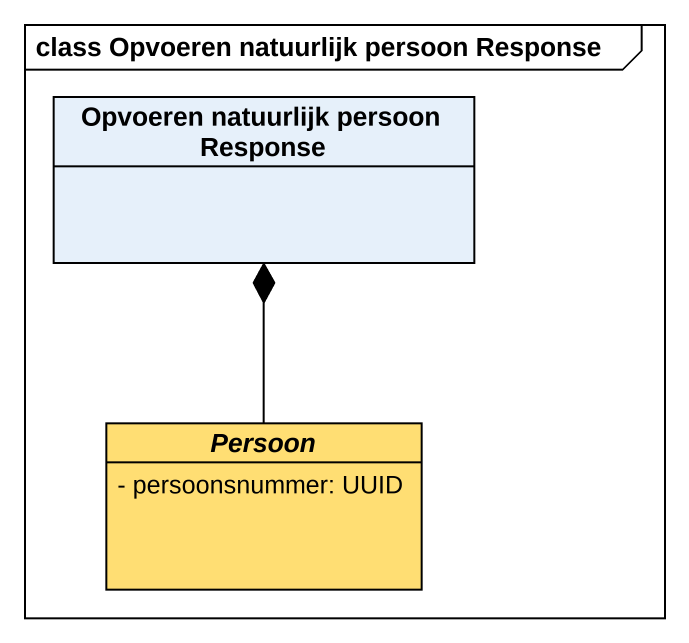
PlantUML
@startuml
mainframe class Opvoeren natuurlijk persoon Response
hide circle
hide empty members
skinparam classAttributeIconSize 0
class "Opvoeren natuurlijk persoon Response" as Opvoeren_natuurlijk_persoon
abstract class Persoon #FFDE73 {
  - persoonsnummer: UUID
}
Persoon -up-* Opvoeren_natuurlijk_persoon
@enduml
